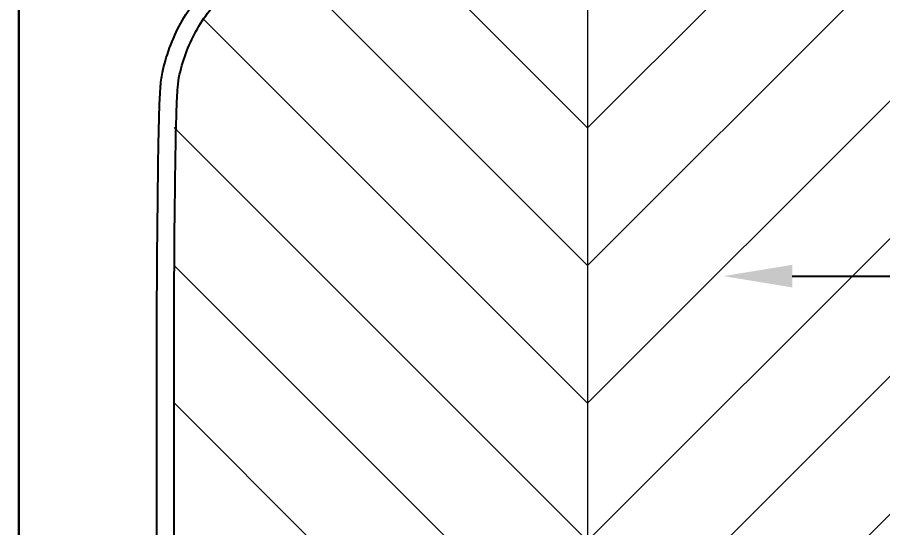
# Model space of a CAD drawing. Header units: millimetres. Extents: x 56222 to 3066687, y -650199 to -121287.
# Drawn here: x 140291.42 to 140316.54, y -185761.61 to -185746.79 of the extents above; entities that cross this region are included whole.
import ezdxf
from ezdxf import colors
from ezdxf.entities.mleader import LeaderData, LeaderLine
from ezdxf.math import Vec2, Vec3

# ---------------------------------------------------------------- set-up
doc = ezdxf.new("R2010")
doc.units = ezdxf.units.MM
doc.header["$MEASUREMENT"] = 0
for name, color, linetype, lineweight in [('$TD_AUDIT_GENERATED_(A0BDF17)', 32, 'Continuous', 30), ('FURNITURE', 32, 'Continuous', 9), ('Text', 7, 'Continuous', 15)]:
    doc.layers.add(name, color=color, linetype=linetype, lineweight=lineweight)
doc.styles.add('style4', font='ARIALN.TTF')

msp = doc.modelspace()

# ---------------------------------------------------------------- linework, layer by layer
at = {"layer": '$TD_AUDIT_GENERATED_(A0BDF17)', "linetype": 'Continuous', "lineweight": 25, "ltscale": 2}
for points in [[(140295.478, -185771.152, -0.000105), (140295.472, -185767.249, -0.000311), (140295.466, -185756.841, -0.00288), (140295.492, -185752.33, -0.00097), (140295.516, -185750.479, -0.004988), (140295.543, -185749.445, -0.008013), (140295.577, -185748.781, -0.039018), (140295.641, -185748.341, -0.036514), (140295.873, -185747.584, -0.037819), (140296.211, -185746.874, -0.037321), (140296.656, -185746.217, -0.033715)], [(140295.978, -185771.152, -0.000105), (140295.972, -185767.249, -0.000311), (140295.966, -185756.841, -0.00288), (140295.991, -185752.336, -0.00097), (140296.016, -185750.487, -0.004988), (140296.042, -185749.462, -0.008013), (140296.076, -185748.815, -0.039018), (140296.129, -185748.452, -0.036514), (140296.339, -185747.764, -0.037819), (140296.645, -185747.123, -0.037321), (140297.048, -185746.528, -0.033715)]]:
    msp.add_lwpolyline(points, format="xyb", dxfattribs=at)
at = {"layer": 'FURNITURE', "lineweight": 13}
msp.add_line((140307.973, -185728.859), (140307.973, -185766.924), dxfattribs=at)
at = {"layer": 'FURNITURE', "lineweight": 5}
for p, q in [((140307.973, -185749.994), (140299.444, -185741.466)), ((140307.973, -185749.994), (140316.501, -185741.466)), ((140307.973, -185753.994), (140298.206, -185744.227)), ((140307.973, -185753.994), (140317.739, -185744.227)), ((140307.973, -185757.994), (140296.82, -185746.841)), ((140307.973, -185757.994), (140319.126, -185746.841)), ((140307.973, -185761.994), (140295.972, -185749.993)), ((140307.973, -185761.994), (140319.92, -185750.046)), ((140307.973, -185765.994), (140295.972, -185753.993)), ((140307.973, -185765.994), (140319.973, -185753.993)), ((140306.647, -185768.668), (140295.966, -185757.987)), ((140309.298, -185768.668), (140319.98, -185757.987))]:
    msp.add_line(p, q, dxfattribs=at)
at = {"layer": 'FURNITURE', "lineweight": 30}
msp.add_lwpolyline([(140291.472, -185816.002), (140291.458, -185718.66, -0.454845), (140295.472, -185714.002), (140320.473, -185714.002, -0.435086), (140324.473, -185718.32), (140324.473, -185816.002)], format="xyb", dxfattribs=at)

# ---------------------------------------------------------------- leaders
at = {"layer": 'Text', "color": 1, "lineweight": 0, "ltscale": 20}
ml = msp.add_multileader_mtext('Standard', dxfattribs=at)
ml.set_content('Groove in \\Pveneer', color=1, style='style4')
ml.set_leader_properties()
ml.build(insert=Vec2(0, 0))
ml.multileader.update_dxf_attribs({"dogleg_length": 2.025, "arrow_head_size": 2})
ctx = ml.context
ctx.base_point, ctx.char_height, ctx.arrow_head_size, ctx.landing_gap_size, ctx.plane_origin = Vec3(140339.599, -185754.305), 3, 2, 0.4, Vec3(140272.564, -185754.305)
notes = []
notes.append((ctx, [(0, (1, 1, 0), (140337.575, -185754.305), (1, 0), 2.025, [(0, [(140311.916, -185754.305)], 0, [])])]))
ctx.mtext.insert = Vec3(140339.999, -185752.781)
for ctx, leaders in notes:
    for number, flags, end, landing, length, lines in leaders:
        leader = LeaderData()
        leader.index, (leader.has_last_leader_line, leader.has_dogleg_vector, leader.attachment_direction) = number, flags
        leader.last_leader_point, leader.dogleg_vector, leader.dogleg_length = Vec3(end), Vec3(landing), length
        for number, points, colour, breaks in lines:
            line = LeaderLine()
            line.index, line.vertices, line.color, line.breaks = number, Vec3.list(points), colors.encode_raw_color(colour), breaks
            leader.lines.append(line)
        ctx.leaders.append(leader)

doc.saveas('drawing.dxf')
